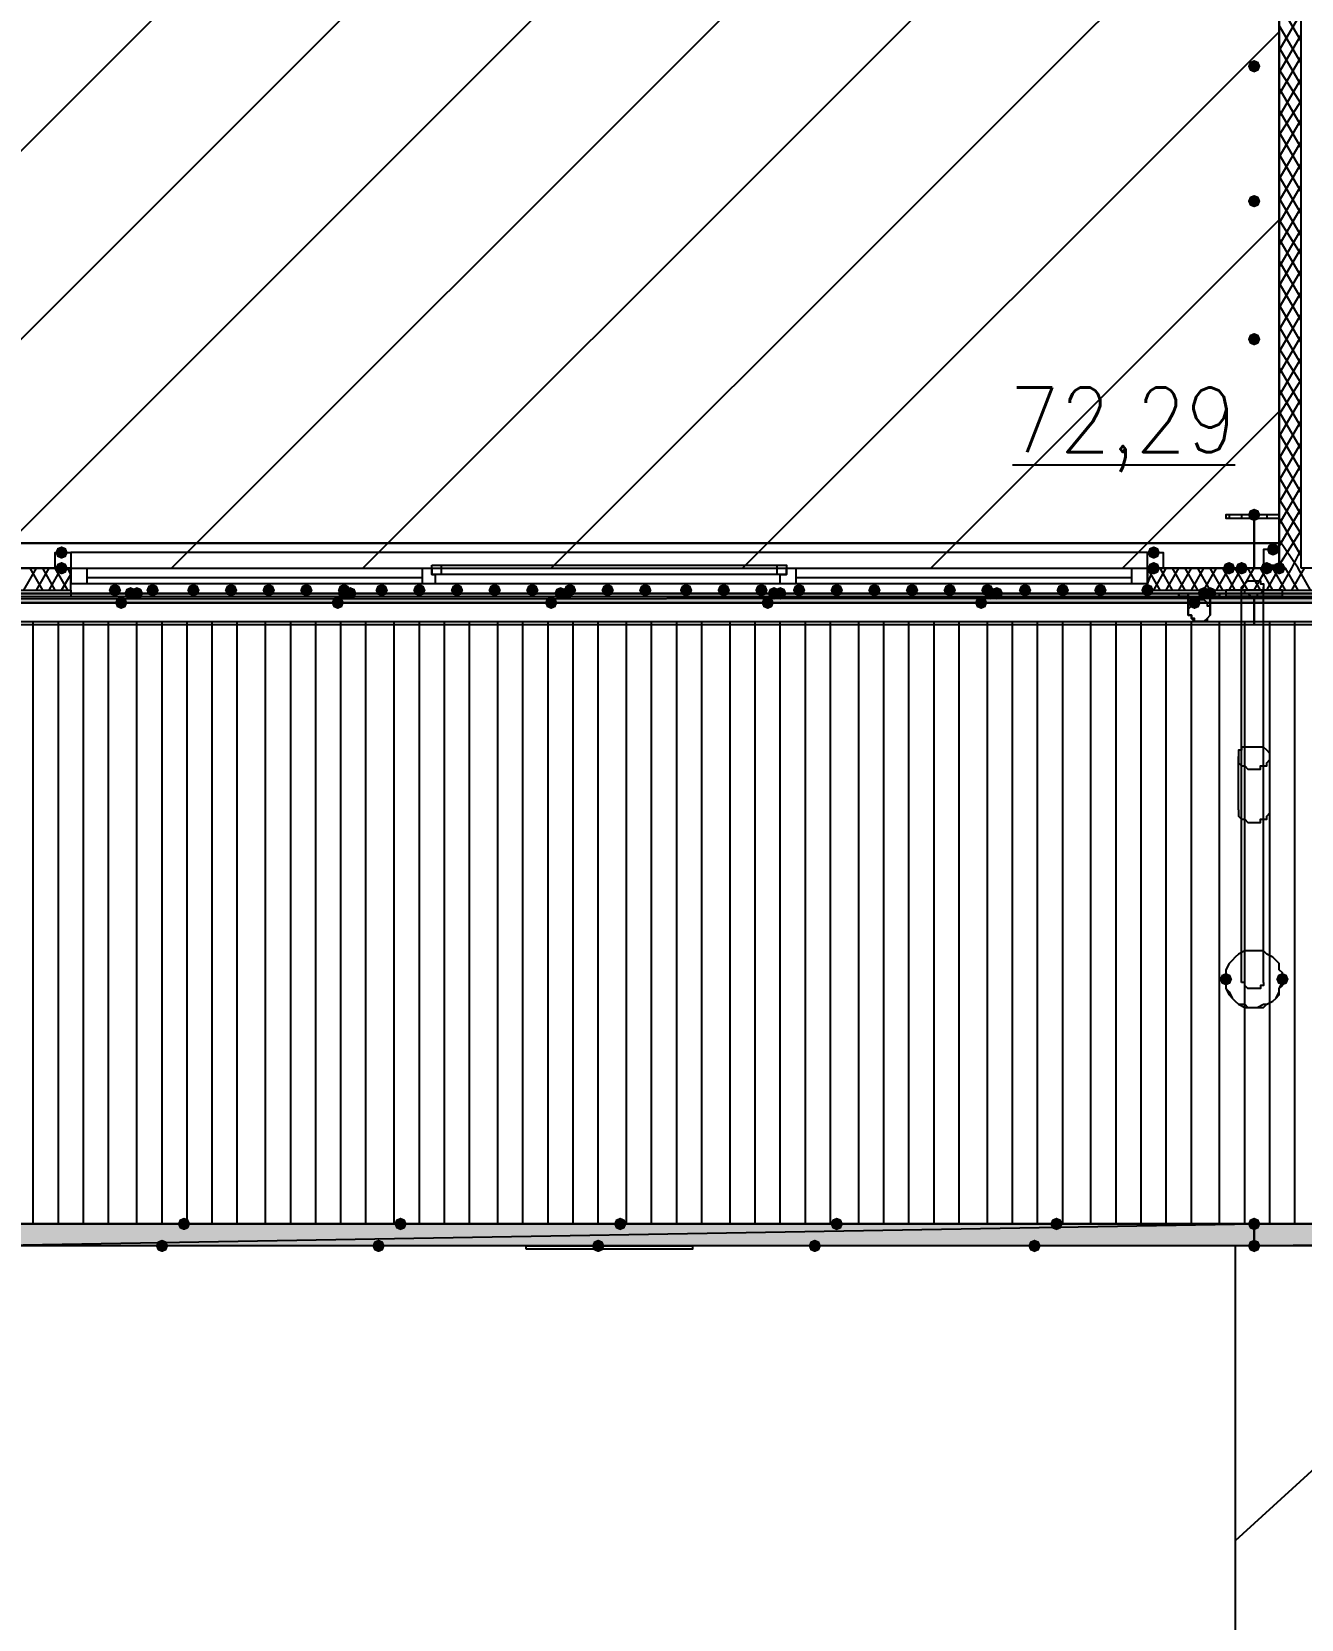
# Model space of a CAD drawing. Header units: millimetres. Extents: x 0 to 420, y 0 to 297.
# Drawn here: x 225.36 to 242.49, y 105.79 to 127.21 of the extents above; entities that cross this region are included whole.
import ezdxf

# ---------------------------------------------------------------- set-up
doc = ezdxf.new("R2010")
doc.units = ezdxf.units.MM
doc.layers.get('0').update_dxf_attribs({"linetype": 'CONTINUOUS'})
doc.styles.get("Standard").update_dxf_attribs({"font": 'STANDARD'})

msp = doc.modelspace()

# ---------------------------------------------------------------- hatches: boundary and pattern name
at = {"true_color": 0x000007}
for points in [[(241.935, 126.746), (241.910129, 126.686204), (241.850333, 126.661333), (241.790538, 126.686204), (241.765667, 126.746), (241.790537, 126.805796), (241.850333, 126.830667), (241.910129, 126.805796)], [(241.935, 124.925667), (241.910129, 124.865871), (241.850333, 124.841), (241.790538, 124.865871), (241.765667, 124.925667), (241.790537, 124.985462), (241.850333, 125.010333), (241.910129, 124.985463)], [(241.935, 123.063), (241.910129, 123.003204), (241.850333, 122.978333), (241.790538, 123.003204), (241.765667, 123.063), (241.790537, 123.122796), (241.850333, 123.147667), (241.910129, 123.122796)], [(241.935, 120.692333), (241.910129, 120.632537), (241.850333, 120.607667), (241.790538, 120.632537), (241.765667, 120.692333), (241.790537, 120.752129), (241.850333, 120.777), (241.910129, 120.752129)], [(225.848333, 120.184333), (225.823463, 120.124537), (225.763667, 120.099667), (225.703871, 120.124537), (225.679, 120.184333), (225.703871, 120.244129), (225.763667, 120.269), (225.823462, 120.244129)], [(240.580333, 120.184333), (240.555462, 120.124537), (240.495667, 120.099667), (240.435871, 120.124537), (240.411, 120.184333), (240.435871, 120.244129), (240.495667, 120.269), (240.555462, 120.244129)], [(242.189, 120.226667), (242.164129, 120.166871), (242.104333, 120.142), (242.044537, 120.166871), (242.019667, 120.226667), (242.044537, 120.286462), (242.104333, 120.311333), (242.164129, 120.286463)], [(225.848333, 119.972667), (225.823463, 119.912871), (225.763667, 119.888), (225.703871, 119.912871), (225.679, 119.972667), (225.703871, 120.032462), (225.763667, 120.057333), (225.823462, 120.032463)], [(240.580333, 119.972667), (240.555462, 119.912871), (240.495667, 119.888), (240.435871, 119.912871), (240.411, 119.972667), (240.435871, 120.032462), (240.495667, 120.057333), (240.555462, 120.032463)], [(241.596333, 119.972667), (241.571463, 119.912871), (241.511667, 119.888), (241.451871, 119.912871), (241.427, 119.972667), (241.451871, 120.032462), (241.511667, 120.057333), (241.571462, 120.032463)], [(241.765667, 119.972667), (241.740796, 119.912871), (241.681, 119.888), (241.621204, 119.912871), (241.596333, 119.972667), (241.621204, 120.032462), (241.681, 120.057333), (241.740796, 120.032463)], [(242.104333, 119.972667), (242.079463, 119.912871), (242.019667, 119.888), (241.959871, 119.912871), (241.935, 119.972667), (241.959871, 120.032462), (242.019667, 120.057333), (242.079462, 120.032463)], [(242.273667, 119.972667), (242.248796, 119.912871), (242.189, 119.888), (242.129204, 119.912871), (242.104333, 119.972667), (242.129204, 120.032462), (242.189, 120.057333), (242.248796, 120.032463)], [(226.568, 119.676333), (226.543129, 119.616537), (226.483333, 119.591667), (226.423538, 119.616537), (226.398667, 119.676333), (226.423537, 119.736129), (226.483333, 119.761), (226.543129, 119.736129)], [(227.076, 119.676333), (227.051129, 119.616537), (226.991333, 119.591667), (226.931538, 119.616537), (226.906667, 119.676333), (226.931537, 119.736129), (226.991333, 119.761), (227.051129, 119.736129)], [(227.626333, 119.676333), (227.601462, 119.616537), (227.541667, 119.591667), (227.481871, 119.616537), (227.457, 119.676333), (227.481871, 119.736129), (227.541667, 119.761), (227.601462, 119.736129)], [(228.134333, 119.676333), (228.109463, 119.616537), (228.049667, 119.591667), (227.989871, 119.616537), (227.965, 119.676333), (227.989871, 119.736129), (228.049667, 119.761), (228.109462, 119.736129)], [(228.642333, 119.676333), (228.617462, 119.616537), (228.557667, 119.591667), (228.497871, 119.616537), (228.473, 119.676333), (228.497871, 119.736129), (228.557667, 119.761), (228.617462, 119.736129)], [(229.150333, 119.676333), (229.125462, 119.616537), (229.065667, 119.591667), (229.005871, 119.616537), (228.981, 119.676333), (229.005871, 119.736129), (229.065667, 119.761), (229.125462, 119.736129)], [(229.658333, 119.676333), (229.633463, 119.616537), (229.573667, 119.591667), (229.513871, 119.616537), (229.489, 119.676333), (229.513871, 119.736129), (229.573667, 119.761), (229.633462, 119.736129)], [(230.166333, 119.676333), (230.141462, 119.616537), (230.081667, 119.591667), (230.021871, 119.616537), (229.997, 119.676333), (230.021871, 119.736129), (230.081667, 119.761), (230.141462, 119.736129)], [(230.674333, 119.676333), (230.649463, 119.616537), (230.589667, 119.591667), (230.529871, 119.616537), (230.505, 119.676333), (230.529871, 119.736129), (230.589667, 119.761), (230.649462, 119.736129)], [(231.182333, 119.676333), (231.157462, 119.616537), (231.097667, 119.591667), (231.037871, 119.616537), (231.013, 119.676333), (231.037871, 119.736129), (231.097667, 119.761), (231.157462, 119.736129)], [(231.690333, 119.676333), (231.665462, 119.616537), (231.605667, 119.591667), (231.545871, 119.616537), (231.521, 119.676333), (231.545871, 119.736129), (231.605667, 119.761), (231.665462, 119.736129)], [(232.198333, 119.676333), (232.173463, 119.616537), (232.113667, 119.591667), (232.053871, 119.616537), (232.029, 119.676333), (232.053871, 119.736129), (232.113667, 119.761), (232.173462, 119.736129)], [(232.706333, 119.676333), (232.681462, 119.616537), (232.621667, 119.591667), (232.561871, 119.616537), (232.537, 119.676333), (232.561871, 119.736129), (232.621667, 119.761), (232.681462, 119.736129)], [(233.214333, 119.676333), (233.189462, 119.616537), (233.129667, 119.591667), (233.069871, 119.616537), (233.045, 119.676333), (233.069871, 119.736129), (233.129667, 119.761), (233.189462, 119.736129)], [(233.722333, 119.676333), (233.697462, 119.616537), (233.637667, 119.591667), (233.577871, 119.616537), (233.553, 119.676333), (233.577871, 119.736129), (233.637667, 119.761), (233.697462, 119.736129)], [(234.272667, 119.676333), (234.247796, 119.616537), (234.188, 119.591667), (234.128204, 119.616537), (234.103333, 119.676333), (234.128204, 119.736129), (234.188, 119.761), (234.247796, 119.736129)], [(234.780667, 119.676333), (234.755796, 119.616537), (234.696, 119.591667), (234.636204, 119.616537), (234.611333, 119.676333), (234.636204, 119.736129), (234.696, 119.761), (234.755796, 119.736129)], [(235.288667, 119.676333), (235.263796, 119.616537), (235.204, 119.591667), (235.144204, 119.616537), (235.119333, 119.676333), (235.144204, 119.736129), (235.204, 119.761), (235.263796, 119.736129)], [(235.796667, 119.676333), (235.771796, 119.616537), (235.712, 119.591667), (235.652204, 119.616537), (235.627333, 119.676333), (235.652204, 119.736129), (235.712, 119.761), (235.771796, 119.736129)], [(236.304667, 119.676333), (236.279796, 119.616537), (236.22, 119.591667), (236.160204, 119.616537), (236.135333, 119.676333), (236.160204, 119.736129), (236.22, 119.761), (236.279796, 119.736129)], [(236.812667, 119.676333), (236.787796, 119.616537), (236.728, 119.591667), (236.668204, 119.616537), (236.643333, 119.676333), (236.668204, 119.736129), (236.728, 119.761), (236.787796, 119.736129)], [(237.320667, 119.676333), (237.295796, 119.616537), (237.236, 119.591667), (237.176204, 119.616537), (237.151333, 119.676333), (237.176204, 119.736129), (237.236, 119.761), (237.295796, 119.736129)], [(237.828667, 119.676333), (237.803796, 119.616537), (237.744, 119.591667), (237.684204, 119.616537), (237.659333, 119.676333), (237.684204, 119.736129), (237.744, 119.761), (237.803796, 119.736129)], [(238.336667, 119.676333), (238.311796, 119.616537), (238.252, 119.591667), (238.192204, 119.616537), (238.167333, 119.676333), (238.192204, 119.736129), (238.252, 119.761), (238.311796, 119.736129)], [(238.844667, 119.676333), (238.819796, 119.616537), (238.76, 119.591667), (238.700204, 119.616537), (238.675333, 119.676333), (238.700204, 119.736129), (238.76, 119.761), (238.819796, 119.736129)], [(239.352667, 119.676333), (239.327796, 119.616537), (239.268, 119.591667), (239.208204, 119.616537), (239.183333, 119.676333), (239.208204, 119.736129), (239.268, 119.761), (239.327796, 119.736129)], [(239.860667, 119.676333), (239.835796, 119.616537), (239.776, 119.591667), (239.716204, 119.616537), (239.691333, 119.676333), (239.716204, 119.736129), (239.776, 119.761), (239.835796, 119.736129)], [(240.495667, 119.676333), (240.470796, 119.616537), (240.411, 119.591667), (240.351204, 119.616537), (240.326333, 119.676333), (240.351204, 119.736129), (240.411, 119.761), (240.470796, 119.736129)], [(241.554, 114.427), (241.529129, 114.367204), (241.469333, 114.342333), (241.409538, 114.367204), (241.384667, 114.427), (241.409537, 114.486796), (241.469333, 114.511667), (241.529129, 114.486796)], [(242.316, 114.427), (242.291129, 114.367204), (242.231333, 114.342333), (242.171538, 114.367204), (242.146667, 114.427), (242.171537, 114.486796), (242.231333, 114.511667), (242.291129, 114.486796)]]:
    msp.add_hatch(color=0, dxfattribs=at).paths.add_polyline_path(points, flags=0)
h = msp.add_hatch(color=0, dxfattribs=at)
h.paths.add_polyline_path([(381.550333, 119.507), (119.507, 119.507), (381.550333, 119.634)], flags=0)
h.paths.add_polyline_path([(119.507, 119.507), (381.550333, 119.634), (119.507, 119.634)], flags=0)
at = {"true_color": 0x0000fe}
for points in [[(226.652667, 119.507), (226.627796, 119.447204), (226.568, 119.422333), (226.508204, 119.447204), (226.483333, 119.507), (226.508204, 119.566796), (226.568, 119.591667), (226.627796, 119.566796)], [(226.779667, 119.634), (226.754796, 119.574204), (226.695, 119.549333), (226.635204, 119.574204), (226.610333, 119.634), (226.635204, 119.693796), (226.695, 119.718667), (226.754796, 119.693796)], [(226.864333, 119.634), (226.839463, 119.574204), (226.779667, 119.549333), (226.719871, 119.574204), (226.695, 119.634), (226.719871, 119.693796), (226.779667, 119.718667), (226.839462, 119.693796)], [(226.864333, 119.634), (226.839463, 119.574204), (226.779667, 119.549333), (226.719871, 119.574204), (226.695, 119.634), (226.719871, 119.693796), (226.779667, 119.718667), (226.839462, 119.693796)], [(229.573667, 119.507), (229.548796, 119.447204), (229.489, 119.422333), (229.429204, 119.447204), (229.404333, 119.507), (229.429204, 119.566796), (229.489, 119.591667), (229.548796, 119.566796)], [(229.658333, 119.634), (229.633463, 119.574204), (229.573667, 119.549333), (229.513871, 119.574204), (229.489, 119.634), (229.513871, 119.693796), (229.573667, 119.718667), (229.633462, 119.693796)], [(229.743, 119.634), (229.718129, 119.574204), (229.658333, 119.549333), (229.598537, 119.574204), (229.573667, 119.634), (229.598537, 119.693796), (229.658333, 119.718667), (229.718129, 119.693796)], [(229.743, 119.634), (229.718129, 119.574204), (229.658333, 119.549333), (229.598537, 119.574204), (229.573667, 119.634), (229.598537, 119.693796), (229.658333, 119.718667), (229.718129, 119.693796)], [(232.452333, 119.507), (232.427462, 119.447204), (232.367667, 119.422333), (232.307871, 119.447204), (232.283, 119.507), (232.307871, 119.566796), (232.367667, 119.591667), (232.427462, 119.566796)], [(232.579333, 119.634), (232.554463, 119.574204), (232.494667, 119.549333), (232.434871, 119.574204), (232.41, 119.634), (232.434871, 119.693796), (232.494667, 119.718667), (232.554462, 119.693796)], [(232.664, 119.634), (232.639129, 119.574204), (232.579333, 119.549333), (232.519538, 119.574204), (232.494667, 119.634), (232.519537, 119.693796), (232.579333, 119.718667), (232.639129, 119.693796)], [(232.664, 119.634), (232.639129, 119.574204), (232.579333, 119.549333), (232.519538, 119.574204), (232.494667, 119.634), (232.519537, 119.693796), (232.579333, 119.718667), (232.639129, 119.693796)], [(235.373333, 119.507), (235.348462, 119.447204), (235.288667, 119.422333), (235.228871, 119.447204), (235.204, 119.507), (235.228871, 119.566796), (235.288667, 119.591667), (235.348462, 119.566796)], [(235.458, 119.634), (235.433129, 119.574204), (235.373333, 119.549333), (235.313538, 119.574204), (235.288667, 119.634), (235.313537, 119.693796), (235.373333, 119.718667), (235.433129, 119.693796)], [(235.542667, 119.634), (235.517796, 119.574204), (235.458, 119.549333), (235.398204, 119.574204), (235.373333, 119.634), (235.398204, 119.693796), (235.458, 119.718667), (235.517796, 119.693796)], [(235.542667, 119.634), (235.517796, 119.574204), (235.458, 119.549333), (235.398204, 119.574204), (235.373333, 119.634), (235.398204, 119.693796), (235.458, 119.718667), (235.517796, 119.693796)], [(238.252, 119.507), (238.227129, 119.447204), (238.167333, 119.422333), (238.107537, 119.447204), (238.082667, 119.507), (238.107537, 119.566796), (238.167333, 119.591667), (238.227129, 119.566796)], [(238.379, 119.634), (238.354129, 119.574204), (238.294333, 119.549333), (238.234537, 119.574204), (238.209667, 119.634), (238.234537, 119.693796), (238.294333, 119.718667), (238.354129, 119.693796)], [(238.463667, 119.634), (238.438796, 119.574204), (238.379, 119.549333), (238.319204, 119.574204), (238.294333, 119.634), (238.319204, 119.693796), (238.379, 119.718667), (238.438796, 119.693796)], [(238.463667, 119.634), (238.438796, 119.574204), (238.379, 119.549333), (238.319204, 119.574204), (238.294333, 119.634), (238.319204, 119.693796), (238.379, 119.718667), (238.438796, 119.693796)], [(241.130667, 119.507), (241.105796, 119.447204), (241.046, 119.422333), (240.986204, 119.447204), (240.961333, 119.507), (240.986204, 119.566796), (241.046, 119.591667), (241.105796, 119.566796)], [(241.257667, 119.634), (241.232796, 119.574204), (241.173, 119.549333), (241.113204, 119.574204), (241.088333, 119.634), (241.113204, 119.693796), (241.173, 119.718667), (241.232796, 119.693796)], [(241.342333, 119.634), (241.317462, 119.574204), (241.257667, 119.549333), (241.197871, 119.574204), (241.173, 119.634), (241.197871, 119.693796), (241.257667, 119.718667), (241.317462, 119.693796)], [(241.342333, 119.634), (241.317462, 119.574204), (241.257667, 119.549333), (241.197871, 119.574204), (241.173, 119.634), (241.197871, 119.693796), (241.257667, 119.718667), (241.317462, 119.693796)], [(227.499333, 111.125), (227.474463, 111.065204), (227.414667, 111.040333), (227.354871, 111.065204), (227.33, 111.125), (227.354871, 111.184796), (227.414667, 111.209667), (227.474462, 111.184796)], [(230.420333, 111.125), (230.395462, 111.065204), (230.335667, 111.040333), (230.275871, 111.065204), (230.251, 111.125), (230.275871, 111.184796), (230.335667, 111.209667), (230.395462, 111.184796)], [(233.383667, 111.125), (233.358796, 111.065204), (233.299, 111.040333), (233.239204, 111.065204), (233.214333, 111.125), (233.239204, 111.184796), (233.299, 111.209667), (233.358796, 111.184796)], [(236.304667, 111.125), (236.279796, 111.065204), (236.22, 111.040333), (236.160204, 111.065204), (236.135333, 111.125), (236.160204, 111.184796), (236.22, 111.209667), (236.279796, 111.184796)], [(239.268, 111.125), (239.243129, 111.065204), (239.183333, 111.040333), (239.123538, 111.065204), (239.098667, 111.125), (239.123537, 111.184796), (239.183333, 111.209667), (239.243129, 111.184796)], [(241.935, 111.125), (241.910129, 111.065204), (241.850333, 111.040333), (241.790538, 111.065204), (241.765667, 111.125), (241.790537, 111.184796), (241.850333, 111.209667), (241.910129, 111.184796)], [(241.935, 111.125), (241.910129, 111.065204), (241.850333, 111.040333), (241.790538, 111.065204), (241.765667, 111.125), (241.790537, 111.184796), (241.850333, 111.209667), (241.910129, 111.184796)], [(227.203, 110.828667), (227.178129, 110.768871), (227.118333, 110.744), (227.058538, 110.768871), (227.033667, 110.828667), (227.058537, 110.888462), (227.118333, 110.913333), (227.178129, 110.888463)], [(230.124, 110.828667), (230.099129, 110.768871), (230.039333, 110.744), (229.979537, 110.768871), (229.954667, 110.828667), (229.979537, 110.888462), (230.039333, 110.913333), (230.099129, 110.888463)], [(233.087333, 110.828667), (233.062462, 110.768871), (233.002667, 110.744), (232.942871, 110.768871), (232.918, 110.828667), (232.942871, 110.888462), (233.002667, 110.913333), (233.062462, 110.888463)], [(236.008333, 110.828667), (235.983462, 110.768871), (235.923667, 110.744), (235.863871, 110.768871), (235.839, 110.828667), (235.863871, 110.888462), (235.923667, 110.913333), (235.983462, 110.888463)], [(238.971667, 110.828667), (238.946796, 110.768871), (238.887, 110.744), (238.827204, 110.768871), (238.802333, 110.828667), (238.827204, 110.888462), (238.887, 110.913333), (238.946796, 110.888463)], [(241.935, 110.828667), (241.910129, 110.768871), (241.850333, 110.744), (241.790538, 110.768871), (241.765667, 110.828667), (241.790537, 110.888462), (241.850333, 110.913333), (241.910129, 110.888463)]]:
    msp.add_hatch(color=0, dxfattribs=at).paths.add_polyline_path(points, flags=0)
at = {"true_color": 0x000007}
h = msp.add_hatch(color=0, dxfattribs=at)
h.paths.add_polyline_path([(241.850333, 110.828667), (224.451333, 110.828667), (241.850333, 111.125)], flags=0)
h.paths.add_polyline_path([(224.451333, 110.828667), (241.850333, 111.125), (224.451333, 111.125)], flags=0)
h = msp.add_hatch(color=0, dxfattribs=at)
h.paths.add_polyline_path([(259.207, 110.828667), (241.850333, 110.828667), (259.207, 111.125)], flags=0)
h.paths.add_polyline_path([(241.850333, 110.828667), (259.207, 111.125), (241.850333, 111.125)], flags=0)

# ---------------------------------------------------------------- linework, layer by layer
at = {"color": 0, "true_color": 0x000007}
for points in [[(392.938, 236.601), (258.868333, 236.601), (258.868333, 205.613), (242.189, 205.613), (242.189, 236.601), (108.161667, 236.601), (108.161667, 119.972667), (242.189, 119.972667), (242.189, 150.960667), (258.868333, 150.960667), (258.868333, 119.972667), (392.938, 119.972667)], [(242.189, 236.262333), (242.189, 205.613), (258.868333, 205.613), (258.868333, 236.262333), (392.557, 236.262333), (392.557, 120.311333), (258.868333, 120.311333), (258.868333, 150.960667), (242.189, 150.960667), (242.189, 120.311333), (108.500333, 120.311333), (108.500333, 236.262333)], [(242.189, 120.692333), (241.469333, 120.692333), (241.469333, 120.65), (241.850333, 120.65), (241.850333, 119.972667), (241.469333, 119.972667), (242.189, 119.972667), (241.850333, 119.972667), (241.850333, 120.65), (242.189, 120.65)], [(225.679, 120.184333), (225.890667, 120.184333), (225.890667, 119.972667), (225.679, 119.972667), (225.679, 120.184333), (225.890667, 120.184333), (225.890667, 119.972667), (225.679, 119.972667)], [(240.411, 120.184333), (240.622667, 120.184333), (240.622667, 119.972667), (240.411, 119.972667), (240.411, 120.184333), (240.622667, 120.184333), (240.622667, 119.972667), (240.411, 119.972667)], [(242.189, 120.226667), (241.977333, 120.226667), (241.977333, 120.015), (242.189, 120.015), (242.189, 120.226667), (241.977333, 120.226667), (241.977333, 119.972667), (242.189, 119.972667)], [(225.890667, 119.972667), (225.890667, 119.761)], [(230.759, 120.015), (230.886, 120.015), (230.886, 119.888), (230.759, 119.888)], [(235.542667, 119.888), (235.415667, 119.888), (235.415667, 120.015), (235.542667, 120.015)], [(240.411, 119.972667), (240.411, 119.761)], [(241.850333, 119.803333), (241.892667, 119.803333), (241.935, 119.803333), (241.935, 119.761), (241.977333, 119.761), (241.977333, 119.718667), (241.977333, 119.676333), (241.935, 119.634), (241.892667, 119.634), (241.892667, 119.591667), (241.850333, 119.591667), (241.808, 119.591667), (241.765667, 119.634), (241.723333, 119.634), (241.723333, 119.676333), (241.681, 119.676333), (241.681, 119.718667), (241.723333, 119.761), (241.765667, 119.803333), (241.808, 119.803333)], [(381.550333, 119.507), (119.507, 119.507), (381.550333, 119.634)], [(119.507, 119.507), (381.550333, 119.634), (119.507, 119.634)], [(224.451333, 119.591667), (241.850333, 119.591667), (241.850333, 119.210667), (224.451333, 119.210667)], [(241.384667, 119.634), (241.384667, 119.591667), (241.257667, 119.591667), (241.257667, 119.38), (241.257667, 119.337667), (241.215333, 119.295333), (241.215333, 119.253), (241.173, 119.253), (241.130667, 119.253), (241.088333, 119.253), (241.046, 119.253), (241.003667, 119.295333), (241.003667, 119.337667), (240.961333, 119.337667), (240.961333, 119.38), (240.961333, 119.591667), (240.834333, 119.591667), (240.834333, 119.634), (240.961333, 119.634), (240.961333, 119.38), (240.961333, 119.337667), (241.003667, 119.337667), (241.003667, 119.295333), (241.046, 119.253), (241.088333, 119.253), (241.130667, 119.253), (241.173, 119.253), (241.215333, 119.253), (241.215333, 119.295333), (241.257667, 119.337667), (241.257667, 119.38), (241.257667, 119.634), (241.384667, 119.634), (241.384667, 119.591667), (241.257667, 119.591667), (241.257667, 119.38), (241.257667, 119.337667), (241.215333, 119.295333), (241.215333, 119.253), (241.173, 119.253), (241.130667, 119.253), (241.088333, 119.253), (241.046, 119.253), (241.003667, 119.295333), (241.003667, 119.337667), (240.961333, 119.337667), (240.961333, 119.38), (240.961333, 119.591667), (240.834333, 119.591667), (240.834333, 119.634), (240.961333, 119.634), (240.961333, 119.38), (240.961333, 119.337667), (241.003667, 119.337667), (241.003667, 119.295333), (241.046, 119.253), (241.088333, 119.253), (241.130667, 119.253), (241.173, 119.253), (241.215333, 119.253), (241.215333, 119.295333), (241.257667, 119.337667), (241.257667, 119.38), (241.257667, 119.634), (241.384667, 119.634), (241.257667, 119.634), (241.257667, 119.38), (241.257667, 119.337667), (241.215333, 119.295333), (241.215333, 119.253), (241.173, 119.253), (241.130667, 119.253), (241.088333, 119.253), (241.046, 119.253), (241.003667, 119.295333), (241.003667, 119.337667), (240.961333, 119.337667), (240.961333, 119.38), (240.961333, 119.634), (240.834333, 119.634), (240.834333, 119.591667), (240.961333, 119.591667), (240.961333, 119.38), (240.961333, 119.337667), (241.003667, 119.337667), (241.003667, 119.295333), (241.046, 119.253), (241.088333, 119.253), (241.130667, 119.253), (241.173, 119.253), (241.215333, 119.253), (241.215333, 119.295333), (241.257667, 119.337667), (241.257667, 119.38), (241.257667, 119.591667), (241.384667, 119.591667)], [(241.257667, 119.38), (241.257667, 119.337667), (241.215333, 119.295333), (241.173, 119.253), (241.130667, 119.253), (241.088333, 119.253), (241.046, 119.253), (241.046, 119.295333), (241.003667, 119.295333), (241.003667, 119.337667), (240.961333, 119.337667), (240.961333, 119.38), (240.961333, 119.422333), (241.003667, 119.464667), (241.003667, 119.507), (241.046, 119.507), (241.046, 119.549333), (241.088333, 119.549333), (241.130667, 119.549333), (241.173, 119.549333), (241.215333, 119.507), (241.215333, 119.464667), (241.257667, 119.464667), (241.257667, 119.422333)], [(240.961333, 119.38), (240.961333, 119.422333), (241.003667, 119.464667), (241.003667, 119.507), (241.046, 119.507), (241.046, 119.549333), (241.088333, 119.549333), (241.130667, 119.549333), (241.173, 119.549333), (241.215333, 119.507), (241.215333, 119.464667), (241.257667, 119.464667), (241.257667, 119.422333), (241.257667, 119.38), (241.257667, 119.337667), (241.215333, 119.295333), (241.173, 119.253), (241.130667, 119.253), (241.088333, 119.253), (241.046, 119.253), (241.046, 119.295333), (241.003667, 119.295333), (241.003667, 119.337667), (240.961333, 119.337667)], [(241.850333, 119.591667), (250.528667, 119.591667), (250.528667, 119.210667), (241.850333, 119.210667)], [(381.550333, 111.675333), (381.550333, 111.125), (119.507, 111.125), (119.507, 111.675333), (119.507, 118.660333), (119.507, 119.253), (381.550333, 119.253), (381.550333, 118.660333)], [(241.892667, 117.559667), (241.850333, 117.559667), (241.808, 117.559667), (241.765667, 117.559667), (241.723333, 117.559667), (241.681, 117.559667), (241.681, 117.517333), (241.638667, 117.517333), (241.638667, 117.475), (241.638667, 117.432667), (241.638667, 117.390333), (241.638667, 117.348), (241.681, 117.305667), (241.723333, 117.305667), (241.765667, 117.263333), (241.808, 117.263333), (241.850333, 117.263333), (241.892667, 117.263333), (241.935, 117.263333), (241.935, 117.305667), (241.977333, 117.305667), (242.019667, 117.305667), (242.019667, 117.348), (242.062, 117.390333), (242.062, 117.432667), (242.062, 117.475), (242.019667, 117.517333), (241.977333, 117.559667), (241.935, 117.559667)], [(241.892667, 114.808), (241.850333, 114.808), (241.765667, 114.808), (241.723333, 114.808), (241.638667, 114.765667), (241.596333, 114.723333), (241.554, 114.681), (241.511667, 114.638667), (241.469333, 114.554), (241.469333, 114.511667), (241.469333, 114.427), (241.469333, 114.384667), (241.469333, 114.3), (241.511667, 114.257667), (241.554, 114.173), (241.596333, 114.130667), (241.638667, 114.088333), (241.723333, 114.088333), (241.765667, 114.046), (241.850333, 114.046), (241.892667, 114.046), (241.977333, 114.088333), (242.019667, 114.088333), (242.104333, 114.130667), (242.146667, 114.173), (242.189, 114.257667), (242.189, 114.3), (242.231333, 114.384667), (242.231333, 114.427), (242.231333, 114.511667), (242.189, 114.554), (242.189, 114.638667), (242.146667, 114.681), (242.104333, 114.723333), (242.019667, 114.765667), (241.977333, 114.808)], [(259.207, 111.125), (259.207, 110.828667), (241.850333, 110.828667), (241.850333, 111.125), (241.850333, 110.828667), (224.451333, 110.828667), (224.451333, 111.125), (224.451333, 110.828667), (207.052333, 110.828667), (207.052333, 111.125), (207.052333, 110.828667), (189.653333, 110.828667), (189.653333, 111.125), (172.296667, 111.125), (172.296667, 110.828667), (189.653333, 110.828667), (189.653333, 111.125), (207.052333, 111.125), (224.451333, 111.125), (241.850333, 111.125)], [(241.850333, 110.828667), (224.451333, 110.828667), (241.850333, 111.125)], [(224.451333, 110.828667), (241.850333, 111.125), (224.451333, 111.125)], [(259.207, 110.828667), (241.850333, 110.828667), (259.207, 111.125)], [(241.850333, 110.828667), (259.207, 111.125), (241.850333, 111.125)], [(232.029, 110.786333), (232.029, 110.828667), (234.272667, 110.828667), (234.272667, 110.786333)]]:
    msp.add_lwpolyline(points, close=True, dxfattribs=at)
at = {"color": 0, "true_color": 0x0000fe}
msp.add_lwpolyline([(242.189, 236.262333), (108.500333, 236.262333), (108.500333, 120.311333), (242.189, 120.311333), (242.189, 150.960667), (258.868333, 150.960667), (258.868333, 120.311333), (392.557, 120.311333), (392.557, 236.262333), (258.868333, 236.262333), (258.868333, 205.613), (242.189, 205.613)], close=True, dxfattribs=at)
at = {"color": 0, "true_color": 0x00002b}
msp.add_lwpolyline([(224.578333, 154.432), (224.578333, 119.972667), (242.189, 119.972667), (242.189, 154.432)], close=True, dxfattribs=at)
at = {"color": 0, "true_color": 0x000007}
for points in [[(242.189, 154.432), (242.189, 119.972667)], [(242.485333, 119.972667), (242.485333, 154.432)], [(242.485333, 127.084667), (242.189, 127.592667)], [(242.189, 126.957667), (242.485333, 127.465667)], [(242.485333, 126.788333), (242.189, 127.296333)], [(242.189, 126.661333), (242.485333, 127.169333)], [(242.485333, 126.492), (242.189, 127)], [(242.189, 126.365), (242.485333, 126.873)], [(242.485333, 126.238), (242.189, 126.703667)], [(242.189, 126.068667), (242.485333, 126.576667)], [(242.485333, 125.941667), (242.189, 126.449667)], [(242.189, 125.814667), (242.485333, 126.280333)], [(242.485333, 125.645333), (242.189, 126.153333)], [(242.189, 125.518333), (242.485333, 126.026333)], [(242.485333, 125.349), (242.189, 125.857)], [(242.189, 125.222), (242.485333, 125.73)], [(242.485333, 125.052667), (242.189, 125.560667)], [(242.189, 124.925667), (242.485333, 125.433667)], [(242.485333, 124.756333), (242.189, 125.264333)], [(242.189, 124.629333), (242.485333, 125.137333)], [(242.485333, 124.46), (242.189, 124.968)], [(242.189, 124.333), (242.485333, 124.841)], [(242.485333, 124.206), (242.189, 124.671667)], [(242.189, 124.036667), (242.485333, 124.544667)], [(242.485333, 123.909667), (242.189, 124.417667)], [(242.189, 123.782667), (242.485333, 124.290667)], [(242.485333, 123.613333), (242.189, 124.121333)], [(242.189, 123.486333), (242.485333, 123.994333)], [(242.485333, 123.317), (242.189, 123.825)], [(242.189, 123.19), (242.485333, 123.698)], [(242.485333, 123.020667), (242.189, 123.528667)], [(242.189, 122.893667), (242.485333, 123.401667)], [(242.485333, 122.724333), (242.189, 123.232333)], [(242.189, 122.597333), (242.485333, 123.105333)], [(242.485333, 122.470333), (242.189, 122.936)], [(242.189, 122.301), (242.485333, 122.809)], [(242.485333, 122.174), (242.189, 122.682)], [(242.189, 122.047), (242.485333, 122.512667)], [(242.485333, 121.877667), (242.189, 122.385667)], [(242.189, 121.750667), (242.485333, 122.258667)], [(242.485333, 121.581333), (242.189, 122.089333)], [(242.189, 121.454333), (242.485333, 121.962333)], [(242.485333, 121.285), (242.189, 121.793)], [(242.189, 121.158), (242.485333, 121.666)], [(242.485333, 120.988667), (242.189, 121.496667)], [(238.590667, 121.369667), (241.596333, 121.369667)], [(242.189, 120.861667), (242.485333, 121.369667)], [(242.485333, 120.692333), (242.189, 121.200333)], [(242.189, 120.565333), (242.485333, 121.073333)], [(242.485333, 120.438333), (242.189, 120.904)], [(241.511667, 120.692333), (241.511667, 120.65)], [(241.681, 120.692333), (241.681, 120.65)], [(241.850333, 120.692333), (241.850333, 119.972667)], [(242.019667, 120.692333), (242.019667, 120.65)], [(242.189, 120.269), (242.485333, 120.777)], [(242.189, 120.692333), (242.189, 120.65)], [(242.485333, 120.142), (242.189, 120.65)], [(242.189, 120.015), (242.485333, 120.480667)], [(233.129667, 120.184333), (225.890667, 120.184333), (225.890667, 120.057333)], [(233.129667, 120.184333), (225.890667, 120.184333), (225.890667, 120.057333)], [(240.411, 120.057333), (240.411, 120.184333), (233.129667, 120.184333)], [(240.411, 120.057333), (240.411, 120.184333), (233.129667, 120.184333)], [(242.443, 119.972667), (242.189, 120.353667)], [(242.358333, 119.972667), (242.485333, 120.226667)], [(225.890667, 119.972667), (223.012, 119.972667)], [(225.255667, 119.676333), (225.425, 119.972667)], [(225.509667, 119.676333), (225.340333, 119.972667)], [(225.425, 119.676333), (225.594333, 119.972667)], [(225.679, 119.676333), (225.509667, 119.972667)], [(225.594333, 119.676333), (225.763667, 119.972667)], [(225.848333, 119.676333), (225.679, 119.972667)], [(225.890667, 119.888), (225.848333, 119.972667)], [(225.890667, 120.057333), (225.890667, 119.972667), (233.129667, 119.972667)], [(225.890667, 120.057333), (225.890667, 119.972667), (233.129667, 119.972667)], [(225.890667, 119.676333), (225.890667, 119.761), (225.890667, 119.972667)], [(225.890667, 119.972667), (240.411, 119.972667)], [(225.890667, 119.972667), (226.102333, 119.972667), (226.102333, 119.761), (225.890667, 119.761)], [(226.102333, 119.972667), (230.632, 119.972667)], [(230.716667, 119.761), (230.632, 119.761), (230.632, 119.972667), (230.716667, 119.972667)], [(230.716667, 119.972667), (230.759, 119.972667), (230.759, 119.888), (230.801333, 119.888), (230.801333, 119.761), (230.716667, 119.761)], [(230.886, 120.015), (235.415667, 120.015)], [(230.886, 120.015), (235.415667, 120.015)], [(230.886, 119.972667), (235.415667, 119.972667)], [(233.129667, 119.972667), (240.411, 119.972667), (240.411, 120.057333)], [(233.129667, 119.972667), (240.411, 119.972667), (240.411, 120.057333)], [(235.585, 119.761), (235.458, 119.761), (235.458, 119.888), (235.542667, 119.888), (235.542667, 119.972667), (235.585, 119.972667)], [(235.585, 119.972667), (235.669667, 119.972667), (235.669667, 119.761), (235.585, 119.761)], [(235.669667, 119.972667), (240.199333, 119.972667)], [(240.411, 119.761), (240.199333, 119.761), (240.199333, 119.972667), (240.411, 119.972667)], [(240.411, 119.761), (240.495667, 119.972667)], [(240.580333, 119.676333), (240.411, 119.972667)], [(240.411, 119.676333), (240.411, 119.761), (240.411, 119.972667)], [(242.189, 119.972667), (240.411, 119.972667)], [(240.495667, 119.676333), (240.665, 119.972667)], [(240.749667, 119.676333), (240.580333, 119.972667)], [(240.665, 119.676333), (240.834333, 119.972667)], [(240.919, 119.676333), (240.749667, 119.972667)], [(240.834333, 119.676333), (241.003667, 119.972667)], [(241.088333, 119.676333), (240.919, 119.972667)], [(241.003667, 119.676333), (241.173, 119.972667)], [(241.257667, 119.676333), (241.088333, 119.972667)], [(241.173, 119.676333), (241.342333, 119.972667)], [(241.427, 119.676333), (241.257667, 119.972667)], [(241.342333, 119.676333), (241.511667, 119.972667)], [(241.596333, 119.676333), (241.427, 119.972667)], [(241.511667, 119.676333), (241.681, 119.972667)], [(241.765667, 119.676333), (241.596333, 119.972667)], [(241.681, 119.676333), (241.850333, 119.972667)], [(241.935, 119.676333), (241.765667, 119.972667)], [(241.850333, 119.676333), (242.019667, 119.972667)], [(242.104333, 119.676333), (241.935, 119.972667)], [(242.019667, 119.676333), (242.189, 119.972667)], [(242.104333, 120.015), (242.104333, 119.972667)], [(242.273667, 119.676333), (242.104333, 119.972667)], [(242.273667, 119.972667), (242.189, 120.057333)], [(242.189, 119.676333), (242.358333, 119.972667)], [(242.443, 119.676333), (242.273667, 119.972667)], [(242.358333, 119.676333), (242.527667, 119.972667)], [(242.612333, 119.676333), (242.443, 119.972667)], [(243.289667, 119.972667), (242.485333, 119.972667)], [(225.763667, 119.676333), (225.890667, 119.888)], [(225.890667, 119.676333), (225.890667, 119.761)], [(226.102333, 119.845667), (230.632, 119.845667)], [(230.632, 119.761), (226.102333, 119.761)], [(235.458, 119.761), (230.801333, 119.761)], [(235.415667, 119.888), (230.886, 119.888)], [(235.669667, 119.845667), (240.199333, 119.845667)], [(240.199333, 119.761), (235.669667, 119.761)], [(240.411, 119.676333), (240.411, 119.761)], [(381.846667, 119.634), (119.507, 119.634), (381.846667, 119.634), (119.507, 119.634)], [(381.550333, 119.634), (119.507, 119.634)], [(381.846667, 119.634), (381.550333, 119.634), (119.507, 119.634)], [(381.846667, 119.634), (119.507, 119.634), (119.507, 119.507)], [(223.012, 119.676333), (225.890667, 119.676333)], [(225.890667, 119.676333), (225.890667, 119.591667), (240.411, 119.591667), (240.411, 119.676333)], [(240.411, 119.676333), (240.411, 119.718667)], [(240.411, 119.676333), (243.289667, 119.676333)], [(242.231333, 119.591667), (242.231333, 119.676333), (242.189, 119.676333), (242.146667, 119.676333), (242.104333, 119.676333), (242.019667, 119.676333), (241.977333, 119.676333), (241.892667, 119.676333), (241.850333, 119.676333), (241.765667, 119.676333), (241.723333, 119.676333), (241.638667, 119.676333), (241.596333, 119.676333), (241.554, 119.676333), (241.511667, 119.676333), (241.469333, 119.676333), (241.469333, 119.591667)], [(242.231333, 119.591667), (242.189, 119.591667), (242.146667, 119.591667), (242.104333, 119.591667), (242.019667, 119.591667), (241.977333, 119.591667), (241.892667, 119.591667), (241.850333, 119.591667), (241.765667, 119.591667), (241.723333, 119.591667), (241.638667, 119.591667), (241.596333, 119.591667), (241.554, 119.591667), (241.511667, 119.591667), (241.469333, 119.591667)], [(241.681, 114.384667), (241.681, 119.718667)], [(241.977333, 114.384667), (241.977333, 119.718667)], [(119.507, 119.507), (381.550333, 119.507)], [(241.638667, 116.713), (241.638667, 117.432667)], [(242.062, 116.713), (242.062, 117.432667)], [(241.638667, 116.713), (241.638667, 116.670667), (241.638667, 116.628333), (241.681, 116.586), (241.723333, 116.586), (241.765667, 116.543667), (241.808, 116.543667), (241.850333, 116.543667), (241.892667, 116.543667), (241.935, 116.543667), (241.935, 116.586), (241.977333, 116.586), (242.019667, 116.586), (242.019667, 116.628333), (242.062, 116.670667), (242.062, 116.713)], [(241.469333, 114.427), (241.469333, 114.342333), (241.469333, 114.3), (241.511667, 114.215333), (241.554, 114.173), (241.596333, 114.130667), (241.638667, 114.088333), (241.723333, 114.046), (241.765667, 114.046), (241.850333, 114.046), (241.892667, 114.046), (241.977333, 114.046), (242.019667, 114.088333), (242.104333, 114.130667), (242.146667, 114.173), (242.189, 114.215333), (242.189, 114.3), (242.231333, 114.342333), (242.231333, 114.427)], [(241.977333, 114.384667), (241.977333, 114.342333), (241.935, 114.342333), (241.935, 114.3), (241.892667, 114.3), (241.850333, 114.3), (241.808, 114.3), (241.765667, 114.3), (241.723333, 114.342333), (241.723333, 114.384667), (241.681, 114.384667)], [(241.850333, 111.125), (224.451333, 111.125)], [(259.207, 111.125), (241.850333, 111.125)], [(234.272667, 110.828667), (234.272667, 110.786333), (232.029, 110.786333)], [(250.317, 84.751333), (250.317, 110.828667), (241.596333, 110.828667), (241.596333, 84.751333)], [(245.956667, 110.828667), (241.596333, 106.849333)]]:
    msp.add_lwpolyline(points, dxfattribs=at)
at = {"color": 0, "true_color": 0x000001}
for points in [[(219.583001, 119.972666), (242.189001, 142.578666)], [(222.123001, 119.972666), (242.189001, 140.038666)], [(224.705334, 119.972666), (242.189001, 137.456333)], [(227.245334, 119.972666), (242.189001, 134.916333)], [(229.827667, 119.972666), (242.189001, 132.333999)], [(232.367667, 119.972666), (242.189001, 129.793999)], [(234.950001, 119.972666), (242.189001, 127.211666)], [(237.490001, 119.972666), (242.189001, 124.671666)], [(240.072334, 119.972666), (242.189001, 122.089333)]]:
    msp.add_lwpolyline(points, dxfattribs=at)
at = {"color": 0, "true_color": 0x0000fd}
for points in [[(225.382667, 111.125), (225.382667, 119.253)], [(225.721333, 111.125), (225.721333, 119.253)], [(226.06, 111.125), (226.06, 119.253)], [(226.398667, 111.125), (226.398667, 119.253)], [(226.779667, 111.125), (226.779667, 119.253)], [(227.118333, 111.125), (227.118333, 119.253)], [(227.457, 111.125), (227.457, 119.253)], [(227.795667, 111.125), (227.795667, 119.253)], [(228.134333, 111.125), (228.134333, 119.253)], [(228.515333, 111.125), (228.515333, 119.253)], [(228.854, 111.125), (228.854, 119.253)], [(229.192667, 111.125), (229.192667, 119.253)], [(229.531333, 111.125), (229.531333, 119.253)], [(229.87, 111.125), (229.87, 119.253)], [(230.251, 111.125), (230.251, 119.253)], [(230.589667, 111.125), (230.589667, 119.253)], [(230.928333, 111.125), (230.928333, 119.253)], [(231.267, 111.125), (231.267, 119.253)], [(231.648, 111.125), (231.648, 119.253)], [(231.986667, 111.125), (231.986667, 119.253)], [(232.325333, 111.125), (232.325333, 119.253)], [(232.664, 111.125), (232.664, 119.253)], [(233.002667, 111.125), (233.002667, 119.253)], [(233.383667, 111.125), (233.383667, 119.253)], [(233.722333, 111.125), (233.722333, 119.253)], [(234.061, 111.125), (234.061, 119.253)], [(234.399667, 111.125), (234.399667, 119.253)], [(234.780667, 111.125), (234.780667, 119.253)], [(235.119333, 111.125), (235.119333, 119.253)], [(235.458, 111.125), (235.458, 119.253)], [(235.796667, 111.125), (235.796667, 119.253)], [(236.135333, 111.125), (236.135333, 119.253)], [(236.516333, 111.125), (236.516333, 119.253)], [(236.855, 111.125), (236.855, 119.253)], [(237.193667, 111.125), (237.193667, 119.253)], [(237.532333, 111.125), (237.532333, 119.253)], [(237.871, 111.125), (237.871, 119.253)], [(238.252, 111.125), (238.252, 119.253)], [(238.590667, 111.125), (238.590667, 119.253)], [(238.929333, 111.125), (238.929333, 119.253)], [(239.268, 111.125), (239.268, 119.253)], [(239.649, 111.125), (239.649, 119.253)], [(239.987667, 111.125), (239.987667, 119.253)], [(240.326333, 111.125), (240.326333, 119.253)], [(240.665, 111.125), (240.665, 119.253)], [(241.003667, 111.125), (241.003667, 119.253)], [(241.384667, 111.125), (241.384667, 119.253)], [(241.723333, 111.125), (241.723333, 119.253)], [(242.062, 111.125), (242.062, 119.253)], [(242.400667, 111.125), (242.400667, 119.253)]]:
    msp.add_lwpolyline(points, dxfattribs=at)

# ---------------------------------------------------------------- texts
at = {"color": 0, "true_color": 0x000007, "insert": (238.548333, 122.411039), "char_height": 0.872032, "width": 2.76143456, "attachment_point": 1}
msp.add_mtext('72,29', dxfattribs=at)

doc.saveas('drawing.dxf')
